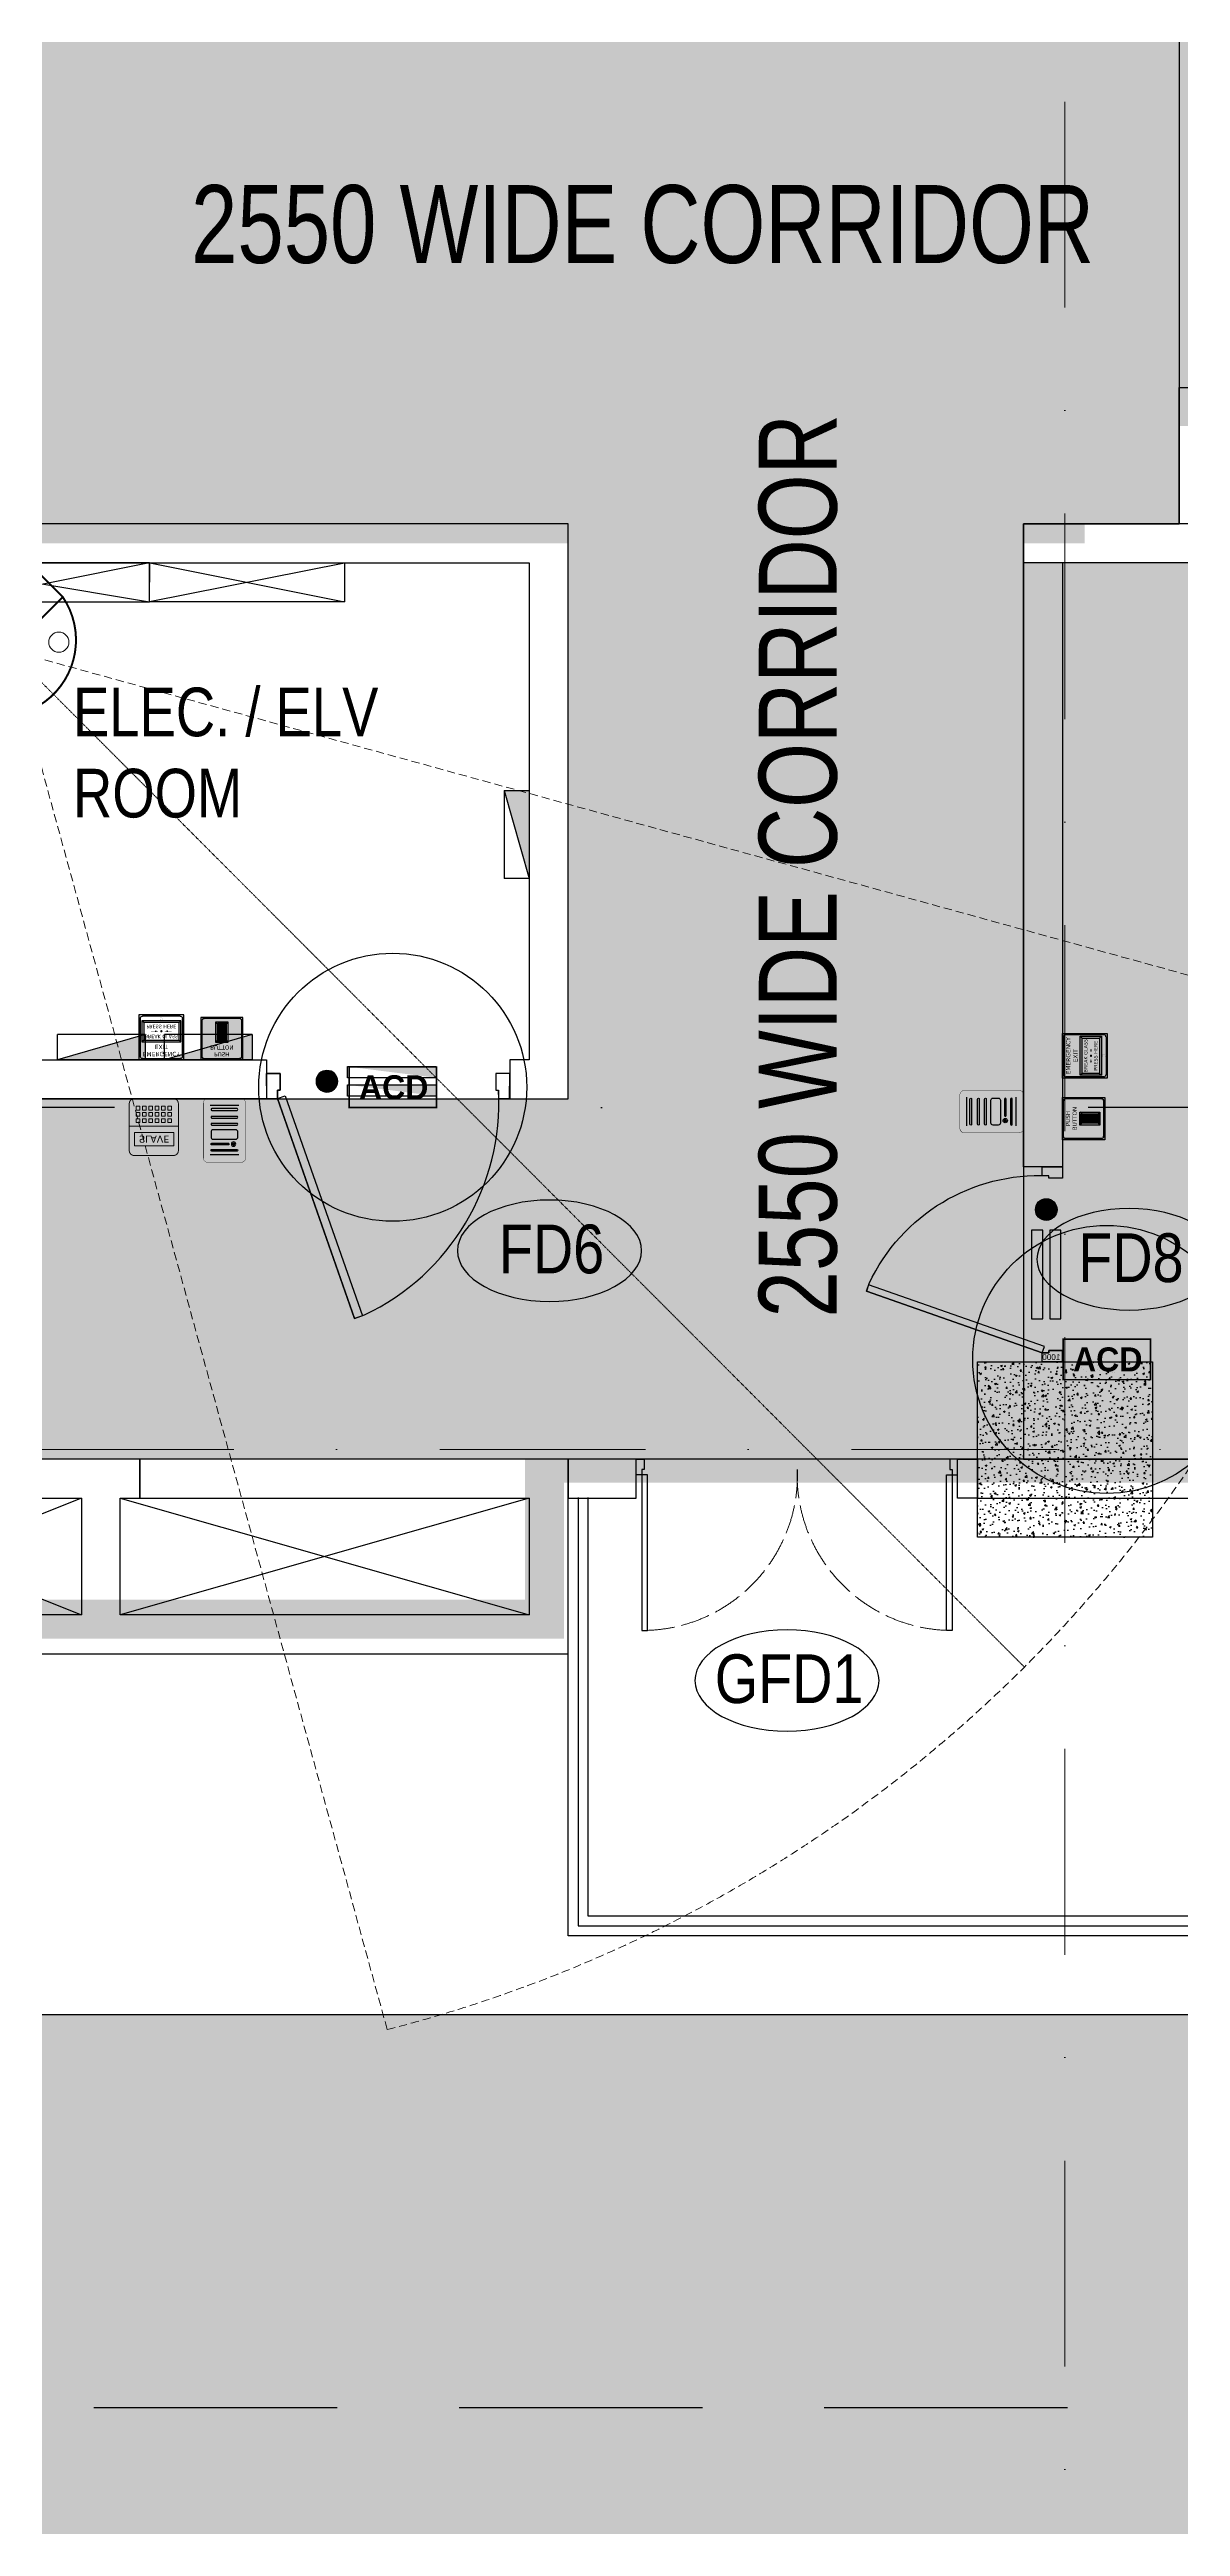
# Model space of a CAD drawing. Header units: millimetres. Extents: x 2509692 to 6766201, y 361130 to 898117.
# Drawn here: x 2589296 to 2595103, y 720265 to 732978 of the extents above; entities that cross this region are included whole.
import ezdxf
from ezdxf.enums import TextEntityAlignment as Align

# ---------------------------------------------------------------- set-up
doc = ezdxf.new("R2010")
doc.units = ezdxf.units.MM
doc.header["$LTSCALE"] = 100
for name, pattern in [('( Hidden )', [0.375, 0.25, -0.125]), ('01.MAIN DRAWING_NW$0$(X-REF)S12-200-HIDDEN', [0.375, 0.25, -0.125]), ('01.NW_MACHINES$0$DASHED', [0.75, 0.5, -0.25]), ('AUDIT_I_191030115539-19', [0]), ('CONTINOUS', [0]), ('DASHDOT', [1, 0.5, -0.25, 0, -0.25]), ('DD Cargo Road$0$X-DIAL-Phase 3A-Master Airfield Layout_South & ECT$0$DASHDOT2', [12.7, 6.35, -3.175, 0, -3.175]), ('HIDDEN', [0.375, 0.25, -0.125]), ('LOWER BASEMENT PLAN-EAST SIDE$0$ACAD_ISO02W100', [15, 12, -3]), ('PAMIR A_GROUND FLOOR GRID$0$DGN Style 4', [21.138408, 10.562602, -5.281301, 0.013203, -5.281301])]:
    doc.linetypes.add(name, pattern=pattern)
doc.layers.get('0').update_dxf_attribs({"color": 8})
for name, color, linetype in [('A-DRIVEWAY ARROWS', 8, 'AUDIT_I_191030115539-19'), ('A-P-WALL', 8, 'Continuous'), ('A-Text', 8, 'Continuous'), ('A_CUTOUT', 8, 'Continuous'), ('A_DOOR', 8, 'Continuous'), ('A_DOORS', 8, 'Continuous'), ('A_STAIRCASE DIM', 8, 'Continuous'), ('A_TEXT 200', 8, 'Continuous'), ('A_Travel length', 8, 'Continuous'), ('A_wall', 8, 'Continuous'), ('ACD', 220, 'Continuous'), ('ACS-DOOR', 1, 'Continuous'), ('D-TEXT', 8, 'Continuous'), ('Door', 8, 'Continuous'), ('DRIVEWAY', 8, 'HIDDEN'), ('DW-NO', 8, 'Continuous'), ('EL-Elect DB', 8, 'Continuous'), ('GLASS EDGE', 8, 'Continuous'), ('MEP_ELECTRICAL', 8, 'Continuous'), ('PAMIR A_GROUND FLOOR GRID$0$Columns 8.4 x 8.4 MT. GRID', 8, 'Continuous'), ('RAMP', 8, 'Continuous'), ('RS485 CABLE', 14, 'Continuous'), ('SECTION LINES', 8, 'Continuous'), ('slope line', 8, 'Continuous'), ('STAIRCASE ARROW', 8, 'Continuous')]:
    doc.layers.add(name, color=color, linetype=linetype)
for name, color, linetype, lineweight in [('A-WALL', 8, 'Continuous', 30), ('AC-ZONING LINE', 8, 'Continuous', 15), ('ALIGN', 8, 'Continuous', 20), ('CAMERA', 5, 'Continuous', 20), ('CAMERA RANGE', 2, '01.MAIN DRAWING_NW$0$(X-REF)S12-200-HIDDEN', 20), ('HACTH', 8, 'Continuous', 5), ('HATCH', 8, 'Continuous', 5), ('PAMIR A_GROUND FLOOR GRID$0$A_GRID 8.4 x 8.4 MT.', 8, 'PAMIR A_GROUND FLOOR GRID$0$DGN Style 4', 0)]:
    doc.layers.add(name, color=color, linetype=linetype, lineweight=lineweight)
doc.styles.add('Annotative', font='arial.ttf')
doc.styles.add('ARIAL', font='arial.ttf')
doc.styles.add('CG', font='GOTHIC.TTF', dxfattribs={"width": 0.8})
doc.styles.add('DIM_200', font='swissc.ttf', dxfattribs={"height": 400})
doc.styles.add('MtXpl_Century_Gothic', font='GOTHICB.TTF')
doc.styles.add('TEXT-50', font='swissc.ttf', dxfattribs={"height": 100})
doc.styles.add('V', font='verdana.ttf')
pattern_1 = [(0, (-3035710.2255, -862793.3746), (0, 6.985), [5.08, -1.905]), (90, (-3035710.2255, -862793.3746), (-6.985, 4e-16), [5.08, -1.905])]

# ---------------------------------------------------------------- blocks, each defined once
blk = doc.blocks.new('ghkhgk')
at = {"layer": 'A-DRIVEWAY ARROWS', "linetype": '( Hidden )', "lineweight": -2, "ltscale": 50}
blk.add_line((3610024, 1669551), (3559463, 1669551), dxfattribs=at)
blk = doc.blocks.new('A$C7f0d5cc6')
at = {"layer": 'SECTION LINES', "linetype": 'DASHDOT', "ltscale": 100}
blk.add_line((119786, -153146), (5436, -153146), dxfattribs=at)
blk = doc.blocks.new('PAMIR A_GROUND FLOOR GRID')
at = {"layer": 'PAMIR A_GROUND FLOOR GRID$0$A_GRID 8.4 x 8.4 MT.'}
for p, q in [((2594510.2, 882793.4), (2594510.2, 680593.4)), ((2515201.8, 725793.4), (2648618.7, 725793.4))]:
    blk.add_line(p, q, dxfattribs=at)
blk = doc.blocks.new('A$C5d815a77')
at = {"layer": 'PAMIR A_GROUND FLOOR GRID$0$A_GRID 8.4 x 8.4 MT.'}
blk.add_blockref('PAMIR A_GROUND FLOOR GRID', (0, 0), dxfattribs=at)
blk = doc.blocks.new('PAMIR A_GROUND FLOOR GRID$0$gfhjd')
at = {"layer": 'PAMIR A_GROUND FLOOR GRID$0$Columns 8.4 x 8.4 MT. GRID', "transparency": 33554505}
h = blk.add_hatch(dxfattribs=at)
h.set_pattern_fill('AR-CONC', color=8, scale=0.5)
h.set_pattern_definition([(50, (2668641.195, 1117441.09), (91.092334, -7.969543), [9.525, -104.775]), (355, (2668641.2, 1117441.09), (-17.62171, 95.52842), [7.62, -83.82029]), (100.451445, (2668648.79, 1117440.43), (73.470624, 87.558876), [8.095004, -89.04512]), (46.1842, (2668641.2, 1117466.49), (135.53952, -21.02116), [14.2875, -157.1625]), (96.63556, (2668652.49, 1117464.74), (118.70207, 123.71306), [12.14251, -133.5678]), (351.18415, (2668641.2, 1117466.49), (118.70207, 123.71306), [11.42998, -125.72987]), (21, (2668653.895, 1117460.14), (75.807196, -51.1326), [9.525, -104.775]), (326, (2668653.9, 1117460.14), (30.901014, 92.09398), [7.62, -83.82]), (71.451445, (2668660.21, 1117455.88), (106.70821, 40.961384), [8.095004, -89.04497]), (37.5, (2668641.195, 1117441.09), (1.544302, 42.2775194), [0, -82.804, 0, -85.09, 0, -84.1375]), (7.5, (2668641.195, 1117441.09), (33.409831, 50.090287), [0, -48.514, 0, -80.899, 0, -32.0675]), (327.5, (2668612.874, 1117441.09), (67.795298, -2.864372), [0, -31.75, 0, -99.06, 0, -131.445]), (317.5, (2668600.174, 1117441.09), (74.06459, 12.713246), [0, -41.275, 0, -65.786, 0, -93.345])])
h.paths.add_polyline_path([(2555360, 1057637), (2556260, 1057637), (2556260, 1056737), (2555361, 1056737)])
at = {"layer": 'PAMIR A_GROUND FLOOR GRID$0$Columns 8.4 x 8.4 MT. GRID', "lineweight": 30}
blk.add_lwpolyline([(2555361, 1057637), (2556260, 1057637), (2556260, 1056737), (2555361, 1056737)], close=True, dxfattribs=at)
blk = doc.blocks.new('A$C8c9960d7')
at = {"layer": 'PAMIR A_GROUND FLOOR GRID$0$Columns 8.4 x 8.4 MT. GRID'}
blk.add_blockref('PAMIR A_GROUND FLOOR GRID$0$gfhjd', (38700, -331394), dxfattribs=at)
blk = doc.blocks.new('DB')
at = {"layer": 'EL-Elect DB', "color": 4}
for p, q in [((-451, 0), (0, -130)), ((-451, 0), (0, 0)), ((-451, -130), (0, -130))]:
    blk.add_line(p, q, dxfattribs=at)
for points in [[(-451, 0), (-451, -130)], [(0, -130), (0, 0)]]:
    blk.add_lwpolyline(points, dxfattribs=at)
at = {"layer": 'EL-Elect DB'}
blk.add_solid([(-450, 0), (-451, -130), (0, -130)], dxfattribs=at)
blk = doc.blocks.new('ghkmfjtdj')
at = {"layer": 'A_DOORS', "linetype": 'ByBlock', "ltscale": 0.03, "elevation": 0}
blk.add_lwpolyline([(191575, 213276), (191644, 213276), (191644, 213193), (191631, 213193), (191631, 213152), (191576, 213152), (191575, 213276)], dxfattribs=at)
blk.add_lwpolyline([(192776, 213276), (192775, 213152), (192720, 213152), (192720, 213193), (192707, 213193), (192707, 213276), (192776, 213276), (192707, 213276), (192707, 213193), (192720, 213193), (192720, 213152), (192682, 213166), (192302, 212082), (192341, 212068), (192720, 213152), (192341, 212068), (192292, 212086, -0.304264), (191631, 213193, 0.027092)], format="xyb", dxfattribs=at)
blk = doc.blocks.new('BASEMENT CORE')
at = {"layer": 'A_CUTOUT', "ltscale": 8}
for points in [[(2572060, 837844), (2574160, 838443)], [(2574160, 837844), (2572060, 838443)], [(2574360, 837844), (2575860, 838443)], [(2575860, 837844), (2574360, 838443)]]:
    blk.add_lwpolyline(points, dxfattribs=at)
at = {"layer": 'A_wall', "ltscale": 8}
for points in [[(2580385, 838643), (2571860, 838643), (2571860, 837644), (2574060, 837644), (2574060, 837844), (2572060, 837844), (2572060, 838443), (2574160, 838443), (2574160, 837844), (2574060, 837844), (2574060, 837644), (2580385, 837644)], [(2575860, 837844), (2574360, 837844), (2574360, 838443), (2575860, 838443), (2575860, 837844)]]:
    blk.add_lwpolyline(points, dxfattribs=at)
at = {"layer": 'A_wall', "lineweight": -3}
for points in [[(2576110, 833044), (2572060, 833044), (2572060, 835594), (2572160, 835594), (2572160, 835794), (2571860, 835794), (2571860, 832844), (2576110, 832844)], [(2576110, 835594), (2573410, 835594), (2573410, 835794), (2576110, 835794)]]:
    blk.add_lwpolyline(points, dxfattribs=at)
at = {"layer": 'MEP_ELECTRICAL', "color": 1}
for points in [[(2575010, 833044), (2575210, 833044), (2575210, 833743), (2575010, 833743), (2575010, 833244), (2574010, 833244), (2574010, 833044), (2575010, 833044), (2575010, 833044)], [(2575010, 833743), (2575210, 833044), (2574010, 833244), (2574010, 833044), (2575010, 833244), (2575210, 833743)], [(2573009, 833045), (2574010, 833244), (2574009, 833044), (2573009, 833244)]]:
    blk.add_lwpolyline(points, dxfattribs=at)
blk.add_lwpolyline([(2573009, 833244), (2574010, 833244), (2574010, 833044), (2573009, 833044)], close=True, dxfattribs=at)
at = {"layer": 'A_DOORS', "xscale": -1.041594794602106, "yscale": 1.041594794602106, "zscale": 1.041594794602104, "rotation": 180.0001042093603}
blk.add_blockref('ghkmfjtdj', (2372616, 1057811, 0), dxfattribs=at)
at = {"layer": 'MEP_ELECTRICAL', "xscale": -1}
for p, rotation in [((2573934, 835464), 180), ((2574483, 835464), 180), ((2572190, 834663), 270)]:
    blk.add_blockref('DB', p, dxfattribs=dict(at, rotation=rotation))
blk = doc.blocks.new('DOOR 2400')
at = {"layer": 'Door'}
for p, q in [((0, 2403), (0, 2344)), ((118, 2403), (0, 2403)), ((0, 2344), (77, 2344)), ((77, 2361), (118, 2361)), ((77, 2344), (77, 2361)), ((118, 2361), (118, 2403)), ((118, 2320), (118, 2361)), ((118, 2361), (1278, 2361)), ((1278, 2320), (118, 2320)), ((1278, 2361), (1278, 2320)), ((0, 62), (77, 62)), ((0, 3), (0, 62)), ((118, 3), (0, 3)), ((77, 62), (77, 44)), ((77, 44), (118, 44)), ((118, 86), (118, 44)), ((1278, 86), (118, 86)), ((118, 44), (1278, 44)), ((118, 44), (118, 3)), ((1278, 44), (1278, 86))]:
    blk.add_line(p, q, dxfattribs=at)
at = {"layer": 'Door', "linetype": 'LOWER BASEMENT PLAN-EAST SIDE$0$ACAD_ISO02W100', "lineweight": 18, "ltscale": 0.18}
blk.add_ellipse((118, 2360), major_axis=(-821, 821), ratio=1, start_param=2.320952, end_param=3.890192, dxfattribs=at)
at = {"layer": 'Door', "linetype": 'LOWER BASEMENT PLAN-EAST SIDE$0$ACAD_ISO02W100', "lineweight": 18, "ltscale": 0.18, "extrusion": (0, 0, -1)}
blk.add_ellipse((118, 40), major_axis=(-821, -821), ratio=1, start_param=2.320952, end_param=3.890192, dxfattribs=at)
blk = doc.blocks.new('TAG_200')
at = {"layer": 'D-TEXT'}
blk.add_ellipse((-45, 350), major_axis=(-756, 0), ratio=0.550599, dxfattribs=at)
at = {"layer": 'D-TEXT', "style": 'DIM_200'}
blk.add_attdef('DW', text='', height=400, dxfattribs=at).set_placement((433, 366), align=Align.MIDDLE_CENTER)
blk = doc.blocks.new('fgngd')
at = {"layer": 'A_DOORS', "linetype": 'ByBlock', "ltscale": 0.03, "elevation": 0}
blk.add_lwpolyline([(190176, 215393), (190176, 215497), (190130, 215497), (190130, 215463), (190118, 215463), (190118, 215393), (190176, 215393), (190118, 215393), (190118, 215463), (190130, 215463), (190130, 215497), (190097, 215486), (189782, 216389), (189814, 216400), (190130, 215497), (189814, 216400), (189774, 216386, 0.303549), (189221, 215466, -0.027092)], format="xyb", dxfattribs=at)
blk.add_lwpolyline([(189176, 215497), (189176, 215393), (189233, 215393), (189233, 215463), (189221, 215463), (189221, 215497), (189176, 215497)], dxfattribs=at)
at = {"layer": 'A-Text', "linetype": 'Continuous', "ltscale": 100, "insert": (190137, 215404, 0), "char_height": 30, "width": 758.63, "attachment_point": 1, "rotation": 90, "style": 'Annotative'}
blk.add_mtext('1000', dxfattribs=at)
blk = doc.blocks.new('A$C5f64afd4')
at = {"true_color": 0x7aafdf, "transparency": 33554521}
h = blk.add_hatch(color=143, dxfattribs=at)
h.dxf.hatch_style = 1
h.paths.add_polyline_path([(2585710, 737692), (2585710, 742865), (2594420, 742865), (2594420, 733518), (2595097, 733518), (2595097, 730543), (2594297, 730543), (2594297, 725743), (2583551, 725743), (2583551, 727593), (2591960, 727593), (2591960, 730543), (2571860, 730543), (2571860, 727593), (2580385, 727593), (2580385, 725743), (2572195, 725743), (2572195, 725743), (2569645, 725743), (2569645, 730543), (2568723, 730543), (2568723, 733943), (2569645, 733943), (2569646, 742865), (2578111, 742866), (2578110, 737693), (2576111, 737692), (2576111, 733943), (2587710, 733943), (2587710, 737692)])
at = {"layer": 'HATCH', "true_color": 0x7e7cf4, "transparency": 33554521}
h = blk.add_hatch(color=171, dxfattribs=at)
h.dxf.hatch_style = 1
h.paths.add_polyline_path([(2603181, 729970), (2596297, 729970), (2596297, 730343), (2594297, 730343), (2594297, 725743), (2603181, 725743)])
blk.add_lwpolyline([(2569646, 742865), (2578111, 742866), (2578110, 737693), (2576111, 737692), (2576111, 733943), (2587710, 733943), (2587710, 737692), (2585710, 737692), (2585710, 742865), (2594420, 742865), (2594420, 733518), (2595097, 733518), (2595097, 730543), (2594297, 730543), (2594297, 725743), (2583551, 725743), (2583551, 727593), (2591960, 727593), (2591960, 730543), (2571860, 730543)])
blk.add_lwpolyline([(2603181, 729970), (2596297, 729970), (2596297, 730343), (2594297, 730343), (2594297, 725743), (2603181, 725743)], close=True)
at = {"layer": 'A-P-WALL'}
for p, q in [((2594297, 730543), (2595097, 730543)), ((2596297, 730343), (2594497, 730343)), ((2594497, 730343), (2594497, 727243)), ((2594497, 727243), (2594297, 727243))]:
    blk.add_line(p, q, dxfattribs=at)
blk.add_lwpolyline([(2595097, 731243), (2595297, 731243), (2595297, 730543), (2595097, 730543)], close=True, dxfattribs=at)
at = {"layer": 'A_wall', "lineweight": -3}
blk.add_line((2594297, 727243), (2594297, 730543), dxfattribs=at)
at = {"layer": 'A_wall'}
for points in [[(2592309, 725743), (2591960, 725743), (2591960, 725543), (2592309, 725543)], [(2593959, 725743), (2594061, 725743), (2594061, 725543), (2593959, 725543)]]:
    blk.add_lwpolyline(points, close=True, dxfattribs=at)
blk.add_lwpolyline([(2594061, 725543), (2603360, 725543), (2603360, 725743), (2594061, 725743)], dxfattribs=at)
at = {"layer": 'A_DOOR', "ltscale": 0.3, "xscale": -0.6875029849773627, "yscale": 0.6875029849773627, "zscale": 0.6875029849773607, "rotation": 90}
blk.add_blockref('DOOR 2400', (2593961, 725743), dxfattribs=at)
at = {"layer": 'A_DOORS', "xscale": -1, "rotation": 90}
blk.add_blockref('fgngd', (2809891, 916419, 0), dxfattribs=at)
at = {"layer": 'A_wall', "rotation": 180}
blk.add_blockref('BASEMENT CORE', (5163820, 1563387), dxfattribs=at)
at = {"layer": 'DW-NO'}
ref = blk.add_blockref('TAG_200', (2594811, 726550), dxfattribs=dict(at, xscale=-0.625, yscale=0.625, zscale=0.625))
ref.add_attrib('DW', 'FD8', dxfattribs={"layer": 'D-TEXT', "height": 250, "style": 'DIM_200'}).set_placement((2594849, 726777), align=Align.MIDDLE_CENTER)
ref = blk.add_blockref('TAG_200', (2593055, 724388), dxfattribs=dict(at, xscale=-0.625, yscale=0.625, zscale=0.625))
ref.add_attrib('DW', 'GFD1', dxfattribs={"layer": 'D-TEXT', "height": 250, "style": 'DIM_200'}).set_placement((2593094, 724616), align=Align.MIDDLE_CENTER)
at = {"layer": 'A_TEXT 200', "color": 7, "insert": (2590023, 731877), "char_height": 400, "width": 12967.44, "attachment_point": 7, "style": 'CG'}
blk.add_mtext('2550 WIDE CORRIDOR', dxfattribs=at)
at = {"layer": 'A_TEXT 200', "color": 7, "insert": (2593344, 726470), "char_height": 400, "width": 9666.08, "attachment_point": 7, "rotation": 90, "style": 'CG'}
blk.add_mtext('2550 WIDE CORRIDOR', dxfattribs=at)
at = {"layer": 'ALIGN', "color": 7, "insert": (2589417, 729033), "char_height": 250, "width": 1848.4, "attachment_point": 7, "style": 'TEXT-50'}
blk.add_mtext('\\pxql;{\\fArial|b0|i0|c0|p34;\\W0.8;ELEC. / ELV\\PROOM}', dxfattribs=at)
blk = doc.blocks.new('_Open90')
at = {"color": 0, "linetype": 'ByBlock', "lineweight": -2}
for p, q in [((0, 0), (-0.001, 0)), ((-0.0005, 0.0005), (0, 0)), ((0, 0), (-0.0005, -0.0005))]:
    blk.add_line(p, q, dxfattribs=at)
blk = doc.blocks.new('WERGE')
at = {"layer": 'RAMP', "color": 8, "linetype": 'CONTINOUS', "ltscale": 0.5}
blk.add_lwpolyline([(2602461, 840090), (2600657, 839010), (2602461, 837844)], dxfattribs=at)
at = {"layer": 'RAMP', "color": 8, "linetype": 'CONTINOUS', "ltscale": 0.5, "elevation": 0}
blk.add_lwpolyline([(2602461, 837844), (2600661, 837844), (2600661, 840090), (2602461, 840090)], close=True, dxfattribs=at)
at = {"layer": 'slope line', "color": 40, "linetype": 'Continuous'}
for q in [(2601147, 839096), (2601131, 838841)]:
    blk.add_line((2600939, 838967, 0), q, dxfattribs=at)
at = {"layer": 'slope line', "color": 40, "linetype": 'Continuous', "elevation": 0}
blk.add_lwpolyline([(2600939, 838967), (2602461, 838967)], dxfattribs=at)
at = {"layer": 'slope line', "color": 40, "linetype": 'Continuous', "xscale": -300, "yscale": 300, "zscale": 300, "rotation": 6.955428649035866e-05}
blk.add_blockref('_Open90', (2600939, 838967, 0), dxfattribs=at)
at = {"layer": 'STAIRCASE ARROW', "insert": (2603297, 839287, 0), "char_height": 250, "width": 2101.44, "attachment_point": 3, "style": 'ARIAL'}
blk.add_mtext('\\pxqc;{\\fArial Narrow|b0|i0|c0|p34;UP}', dxfattribs=at)
blk = doc.blocks.new('A$C60342115')
at = {"layer": 'A_wall'}
for p, q in [((-10950, -2497), (-10950, -250)), ((-2250, -2497, 0), (-10950, -2497, 0))]:
    blk.add_line(p, q, dxfattribs=at)
at = {"layer": 'A_wall', "color": 241, "elevation": 0}
for points in [[(-10900, -248), (-10900, -2445), (-2365, -2445)], [(-10850, -248), (-10850, -2395), (-2365, -2395)]]:
    blk.add_lwpolyline(points, dxfattribs=at)
at = {"layer": 'A_wall', "color": 241}
blk.add_arc((-2365, -2420, 0), 25, 270, 90, dxfattribs=at)
at = {"layer": 'A_wall', "xscale": -1, "rotation": 180}
blk.add_blockref('WERGE', (-2602911, 837593), dxfattribs=at)
blk = doc.blocks.new('A$C26C27EC8')
at = {"layer": 'A-WALL'}
blk.add_blockref('A$C60342115', (16800, -111800), dxfattribs=at)
blk = doc.blocks.new('SEG')
at = {"layer": 'DRIVEWAY', "linetype": 'Continuous'}
blk.add_line((3060961, 722893), (3102861, 722893), dxfattribs=at)
blk = doc.blocks.new('A$C29A2079D')
at = {"layer": 'HACTH', "true_color": 0xf7f2ee, "transparency": 33554602}
h = blk.add_hatch(dxfattribs=at)
h.set_pattern_fill('ANGLE')
h.set_pattern_definition(pattern_1)
edge = h.paths.add_edge_path()
edge.add_line((74678, -8850), (75151, -8850))
edge.add_line((75151, -8850), (75151, 5800))
edge.add_line((75151, 5800), (101366, 5800))
edge.add_arc((101366, 6300), 500, 270, 360)
edge.add_line((101866, 6300), (101866, 11000))
edge.add_arc((101366, 11000), 500, 0, 90)
edge.add_line((101366, 11500), (17750, 11500))
edge.add_arc((17750, 11000), 500, 90, 180)
edge.add_line((17250, 11000), (17250, -8850))
edge.add_line((17250, -8850), (14228, -8850))
edge.add_arc((14228, -9350), 500, 89.9998, 180)
edge.add_line((13728, -9350), (13728, -15850))
edge.add_arc((14228, -15850), 500, 180, 270)
edge.add_line((14228, -16350), (17478, -16350))
edge.add_line((17478, -16350), (17478, -50929))
edge.add_line((17478, -50929), (7978, -50929))
edge.add_arc((7978, -50429), 500, 180, 270, ccw=False)
edge.add_line((7478, -50429), (7478, -42325))
edge.add_arc((6978, -42325), 500, 0, 90.0003)
edge.add_line((6978, -41825), (3586, -41825))
edge.add_arc((3586, -42325), 500, 90.0003, 180.0017)
edge.add_line((3086, -42325), (3086, -59251))
edge.add_line((3086, -59251), (1175, -59251))
edge.add_arc((1175, -59751), 500, 90.0125, 179.9888)
edge.add_line((675, -59751), (667, -103029))
edge.add_spline(control_points=[(667, -103029), (702, -103334), (770, -103917), (1633, -104788), (2901, -104986), (3058, -105753), (3088, -105901)], knot_values=[0, 0, 0, 0, 894.923904, 1708.274926, 3539.028112, 3976.033279, 3976.033279, 3976.033279, 3976.033279], degree=3, periodic=0)
edge.add_line((3088, -105901), (3084, -120205))
edge.add_spline(control_points=[(3084, -119850), (3085, -120025), (3090, -120889), (1674, -121331), (753, -122299), (701, -122943), (677, -123229)], knot_values=[0, 0, 0, 0, 503.03039, 2487.793322, 3539.319114, 4374.600504, 4374.600504, 4374.600504, 4374.600504], degree=3, periodic=0)
edge.add_line((677, -123229), (677, -170200))
edge.add_arc((1177, -170200), 500, 180, 270)
edge.add_line((1177, -170700), (7478, -170700))
edge.add_line((7478, -170700), (90978, -170700))
edge.add_arc((90978, -170200), 500, 270, 360.0004)
edge.add_line((91478, -170200), (91477, -121044))
edge.add_line((91477, -121044), (84677, -121044))
edge.add_line((84677, -121044), (84677, -137450))
edge.add_line((84677, -137450), (74678, -137450))
edge.add_line((74678, -137450), (74678, -111850))
edge.add_arc((75178, -111850), 500, 90, 180, ccw=False)
edge.add_line((75178, -111350), (91478, -111350))
edge.add_line((91478, -111350), (91477, -50850))
edge.add_line((91477, -50850), (75178, -50850))
edge.add_arc((75178, -50350), 500, 180, 270, ccw=False)
edge.add_line((74678, -50350), (74678, -8850))
h.paths.add_polyline_path([(24751, -22800, -0.414213), (25251, -22300), (67150, -22300, -0.414214), (67650, -22800), (67650, -50850), (24751, -50850)], flags=16)
h.paths.add_polyline_path([(16978, -58350, -0.414214), (17478, -58850), (17478, -103350, -0.414213), (16978, -103850), (7978, -103850, -0.414214), (7478, -103350), (7478, -58850, -0.414214), (7978, -58350)], flags=16)
h.paths.add_polyline_path([(24550, -57648), (67378, -57648, -0.414214), (67878, -58148), (67878, -67650), (51077, -67650), (51077, -95450), (41077, -95450), (41077, -67650), (24050, -67650), (24050, -58148, -0.414213)], flags=16)
h.paths.add_polyline_path([(24278, -75150), (34278, -75150), (34278, -100850), (57877, -100850), (57877, -75150), (67878, -75150), (67878, -103850, -0.414214), (65878, -105850), (26278, -105850, -0.414214), (24278, -103850)], flags=16)
h.paths.add_polyline_path([(24751, -17250), (24751, -16350), (25178, -16350), (25178, -8850), (24751, -8850), (24751, 5800), (67650, 5800), (67650, -17250)], flags=16)
h.paths.add_polyline_path([(74677, -58850, -0.414214), (75177, -58350), (84677, -58350), (84678, -103850), (75177, -103850, -0.414214), (74677, -103350)], flags=16)
h.paths.add_polyline_path([(17477, -111850), (17477, -164729, -0.414214), (16977, -165229), (7977, -165229, -0.414214), (7477, -164729), (7477, -111350), (16977, -111350, -0.414214)], flags=16)
h.paths.add_polyline_path([(67878, -111350), (67878, -119829), (67650, -119829), (67650, -139400, -0.414214), (67150, -139900), (25251, -139900, -0.414214), (24751, -139400), (24751, -111350)], flags=16)
h.paths.add_polyline_path([(84450, -144950), (84450, -164323, -0.414213), (83950, -164823), (67528, -164823), (67528, -164550), (41474, -164550), (41474, -164979), (24627, -164979), (24628, -153350), (25178, -153350), (25178, -145850), (24751, -145850), (24751, -144950)], flags=16)
at = {"layer": 'DRIVEWAY'}
blk.add_blockref('SEG', (-3035711, -862793), dxfattribs=at)
blk = doc.blocks.new('A$C72A00BA6')
at = {"layer": 'HACTH', "true_color": 0xf7f2ee, "transparency": 33554602}
h = blk.add_hatch(dxfattribs=at)
h.set_pattern_fill('ANGLE')
h.set_pattern_definition(pattern_1)
edge = h.paths.add_edge_path()
edge.add_line((74678, -8850), (75151, -8850))
edge.add_line((75151, -8850), (75151, 5800))
edge.add_line((75151, 5800), (101366, 5800))
edge.add_arc((101366, 6300), 500, 270, 360)
edge.add_line((101866, 6300), (101866, 11000))
edge.add_arc((101366, 11000), 500, 0, 90)
edge.add_line((101366, 11500), (17750, 11500))
edge.add_arc((17750, 11000), 500, 90, 180)
edge.add_line((17250, 11000), (17250, -8850))
edge.add_line((17250, -8850), (14228, -8850))
edge.add_arc((14228, -9350), 500, 89.9998, 180)
edge.add_line((13728, -9350), (13728, -15850))
edge.add_arc((14228, -15850), 500, 180, 270)
edge.add_line((14228, -16350), (17478, -16350))
edge.add_line((17478, -16350), (17478, -50929))
edge.add_line((17478, -50929), (7978, -50929))
edge.add_arc((7978, -50429), 500, 180, 270, ccw=False)
edge.add_line((7478, -50429), (7478, -42325))
edge.add_arc((6978, -42325), 500, 0, 90.0003)
edge.add_line((6978, -41825), (3586, -41825))
edge.add_arc((3586, -42325), 500, 90.0003, 180.0017)
edge.add_line((3086, -42325), (3086, -59251))
edge.add_line((3086, -59251), (1175, -59251))
edge.add_arc((1175, -59751), 500, 90.0125, 179.9888)
edge.add_line((675, -59751), (667, -103029))
edge.add_spline(control_points=[(667, -103029), (702, -103334), (770, -103917), (1633, -104788), (2901, -104986), (3058, -105753), (3088, -105901)], knot_values=[0, 0, 0, 0, 894.923904, 1708.274926, 3539.028112, 3976.033279, 3976.033279, 3976.033279, 3976.033279], degree=3, periodic=0)
edge.add_line((3088, -105901), (3084, -120205))
edge.add_spline(control_points=[(3084, -119850), (3085, -120025), (3090, -120889), (1674, -121331), (753, -122299), (701, -122943), (677, -123229)], knot_values=[0, 0, 0, 0, 503.03039, 2487.793322, 3539.319114, 4374.600504, 4374.600504, 4374.600504, 4374.600504], degree=3, periodic=0)
edge.add_line((677, -123229), (677, -170200))
edge.add_arc((1177, -170200), 500, 180, 270)
edge.add_line((1177, -170700), (7478, -170700))
edge.add_line((7478, -170700), (90978, -170700))
edge.add_arc((90978, -170200), 500, 270, 360.0004)
edge.add_line((91478, -170200), (91477, -121044))
edge.add_line((91477, -121044), (84677, -121044))
edge.add_line((84677, -121044), (84677, -137450))
edge.add_line((84677, -137450), (74678, -137450))
edge.add_line((74678, -137450), (74678, -111850))
edge.add_arc((75178, -111850), 500, 90, 180, ccw=False)
edge.add_line((75178, -111350), (91478, -111350))
edge.add_line((91478, -111350), (91477, -50850))
edge.add_line((91477, -50850), (75178, -50850))
edge.add_arc((75178, -50350), 500, 180, 270, ccw=False)
edge.add_line((74678, -50350), (74678, -8850))
h.paths.add_polyline_path([(24751, -22800, -0.414213), (25251, -22300), (67150, -22300, -0.414214), (67650, -22800), (67650, -50850), (24751, -50850)], flags=16)
h.paths.add_polyline_path([(16978, -58350, -0.414214), (17478, -58850), (17478, -103350, -0.414213), (16978, -103850), (7978, -103850, -0.414214), (7478, -103350), (7478, -58850, -0.414214), (7978, -58350)], flags=16)
h.paths.add_polyline_path([(24550, -57648), (67378, -57648, -0.414214), (67878, -58148), (67878, -67650), (51077, -67650), (51077, -95450), (41077, -95450), (41077, -67650), (24050, -67650), (24050, -58148, -0.414213)], flags=16)
h.paths.add_polyline_path([(24278, -75150), (34278, -75150), (34278, -100850), (57877, -100850), (57877, -75150), (67878, -75150), (67878, -103850, -0.414214), (65878, -105850), (26278, -105850, -0.414214), (24278, -103850)], flags=16)
h.paths.add_polyline_path([(24751, -17250), (24751, -16350), (25178, -16350), (25178, -8850), (24751, -8850), (24751, 5800), (67650, 5800), (67650, -17250)], flags=16)
h.paths.add_polyline_path([(74677, -58850, -0.414214), (75177, -58350), (84677, -58350), (84678, -103850), (75177, -103850, -0.414214), (74677, -103350)], flags=16)
h.paths.add_polyline_path([(17477, -111850), (17477, -164729, -0.414214), (16977, -165229), (7977, -165229, -0.414214), (7477, -164729), (7477, -111350), (16977, -111350, -0.414214)], flags=16)
h.paths.add_polyline_path([(67878, -111350), (67878, -119829), (67650, -119829), (67650, -139400, -0.414214), (67150, -139900), (25251, -139900, -0.414214), (24751, -139400), (24751, -111350)], flags=16)
h.paths.add_polyline_path([(84450, -144950), (84450, -164323, -0.414213), (83950, -164823), (67528, -164823), (67528, -164550), (41474, -164550), (41474, -164979), (24627, -164979), (24628, -153350), (25178, -153350), (25178, -145850), (24751, -145850), (24751, -144950)], flags=16)
at = {"layer": 'DRIVEWAY'}
blk.add_blockref('SEG', (-3035711, -862793), dxfattribs=at)
blk = doc.blocks.new('ACD')
at = {"layer": 'ACD', "const_width": 8}
blk.add_lwpolyline([(-209, 104), (240, 104), (240, 312), (-209, 312)], close=True, dxfattribs=at)
at = {"layer": 'ACD'}
blk.add_circle((15, 208), 688, dxfattribs=at)
at = {"layer": 'ACD', "color": 7, "style": 'MtXpl_Century_Gothic'}
blk.add_text('ACD', height=123.2, dxfattribs=at).set_placement((20, 208), align=Align.MIDDLE_CENTER)
blk = doc.blocks.new('dome')
at = {"layer": 'CAMERA'}
blk.add_line((1286, 2299), (1286, -2299), dxfattribs=at)
blk.add_line((1286, 2299), (1286, -2299), dxfattribs=at)
at = {"layer": 'CAMERA', "const_width": 61.2}
blk.add_lwpolyline([(0, 2299), (1286, 2299), (1286, -2299), (0, -2299)], close=True, dxfattribs=at)
blk.add_lwpolyline([(0, 2299), (1286, 2299), (1286, -2299), (0, -2299)], close=True, dxfattribs=at)
at = {"layer": 'CAMERA', "ltscale": 100, "const_width": 61.2}
blk.add_lwpolyline([(1286, 2299, -0.826806), (1286, -2299)], format="xyb", dxfattribs=at)
at = {"layer": 'CAMERA'}
blk.add_circle((2174, 1239), 308, dxfattribs=at)
blk.add_circle((2174, 1239), 308, dxfattribs=at)
blk.add_arc((846, 0), 2341, 280.83171, 79.16829, dxfattribs=at)
blk.add_arc((846, 0), 2341, 280.83171, 79.16829, dxfattribs=at)
at = {"layer": 'CAMERA RANGE'}
blk.add_line((1281, -3), (45184, -3), dxfattribs=at)
at = {"layer": 'CAMERA RANGE', "linetype": '01.NW_MACHINES$0$DASHED', "ltscale": 5}
blk.add_lwpolyline([(1281, -3), (39261, 21604, -0.274115), (39261, -21610)], format="xyb", close=True, dxfattribs=at)
blk = doc.blocks.new('CR')
at = {"layer": 'ACS-DOOR', "color": 74}
for p, q in [((-148, 573), (148, 573)), ((-148, 67), (148, 67))]:
    blk.add_line(p, q, dxfattribs=at)
at = {"layer": 'ACS-DOOR', "color": 74, "const_width": 3.59}
blk.add_lwpolyline([(0, 0), (-172, 0, -0.414214), (-217, 45), (-217, 608, -0.414214), (-172, 653), (0, 653), (172, 653, -0.414214), (217, 608), (217, 45, -0.414214), (172, 0)], format="xyb", close=True, dxfattribs=at)
at = {"layer": 'ACS-DOOR', "color": 74}
for points in [[(-129, 538, 1), (-129, 520), (129, 520, 1), (129, 538)], [(-129, 475, 1), (-129, 457), (40, 457, 1), (40, 475)], [(116, 319), (-116, 319, -0.414214), (-138, 341), (-138, 393, -0.414214), (-116, 416), (116, 416, -0.414214), (138, 393), (138, 341, -0.414214)], [(-129, 253, -1), (-129, 271), (129, 271, -1), (129, 253)], [(-129, 181, -1), (-129, 199), (129, 199, -1), (129, 181)], [(-129, 102, -1), (-129, 120), (129, 120, -1), (129, 102)]]:
    blk.add_lwpolyline(points, format="xyb", close=True, dxfattribs=at)
at = {"layer": 'ACS-DOOR', "color": 90, "const_width": 15.3}
blk.add_lwpolyline([(86, 466, 1), (101, 466, 1)], format="xyb", close=True, dxfattribs=at)
at = {"layer": 'ACS-DOOR', "color": 230}
blk.add_circle((93, 466), 22.4, dxfattribs=at)
blk = doc.blocks.new('PB')
at = {"layer": 'ACS-DOOR', "ltscale": 1000, "transparency": 33554508}
h = blk.add_hatch(color=7, dxfattribs=at)
h.dxf.hatch_style = 1
h.set_gradient(color1=(209, 156, 199), color2=(173, 221, 247))
edge = h.paths.add_edge_path()
edge.add_spline(control_points=[(205, 401), (205, 410), (199, 416)], knot_values=[1, 1, 1, 1.785398, 1.785398, 1.785398], weights=[1, 0.92388, 1], degree=2, periodic=0)
edge.add_spline(control_points=[(199, 416), (192, 422), (183, 422)], knot_values=[1.785398, 1.785398, 1.785398, 2.570796, 2.570796, 2.570796], weights=[1, 0.92388, 1], degree=2, periodic=0)
edge.add_spline(control_points=[(183, 422), (0, 422), (-183, 422)], knot_values=[2.570796, 2.570796, 2.570796, 3.570796, 3.570796, 3.570796], weights=[1, 1, 1], degree=2, periodic=0)
edge.add_spline(control_points=[(-183, 422), (-192, 422), (-199, 416), (-205, 410), (-205, 401)], knot_values=[3.570796, 3.570796, 3.570796, 4.356194, 4.356194, 5.141593, 5.141593, 5.141593], weights=[1, 0.92388, 1, 0.92388, 1], degree=2, periodic=0)
edge.add_spline(control_points=[(-205, 401), (-205, 217), (-205, 34)], knot_values=[5.141593, 5.141593, 5.141593, 6.141593, 6.141593, 6.141593], weights=[1, 1, 1], degree=2, periodic=0)
edge.add_spline(control_points=[(-205, 34), (-205, 25), (-199, 18), (-192, 12), (-183, 12)], knot_values=[6.141593, 6.141593, 6.141593, 6.926991, 6.926991, 7.712389, 7.712389, 7.712389], weights=[1, 0.92388, 1, 0.92388, 1], degree=2, periodic=0)
edge.add_spline(control_points=[(-183, 12), (0, 12), (183, 12)], knot_values=[7.712389, 7.712389, 7.712389, 8.712389, 8.712389, 8.712389], weights=[1, 1, 1], degree=2, periodic=0)
edge.add_spline(control_points=[(183, 12), (192, 12), (199, 18)], knot_values=[8.712389, 8.712389, 8.712389, 9.497787, 9.497787, 9.497787], weights=[1, 0.92388, 1], degree=2, periodic=0)
edge.add_spline(control_points=[(199, 18), (205, 25), (205, 34)], knot_values=[9.497787, 9.497787, 9.497787, 10.283185, 10.283185, 10.283185], weights=[1, 0.92388, 1], degree=2, periodic=0)
edge.add_spline(control_points=[(205, 34), (205, 217), (205, 401)], knot_values=[0, 0, 0, 1, 1, 1], weights=[1, 1, 1], degree=2, periodic=0)
h.paths.add_polyline_path([(66, 255), (66, 49), (-66, 49), (-66, 255)], flags=16)
h.paths.add_polyline_path([(48, 237), (48, 67), (-48, 67), (-48, 237)], flags=0)
h.paths.add_polyline_path([(-91, 346), (91, 346), (91, 411), (-91, 411)], flags=24)
h.paths.add_polyline_path([(-132, 276), (132, 276), (132, 341), (-132, 341)], flags=24)
at = {"layer": 'ACS-DOOR', "ltscale": 1000, "true_color": 0xeae6dc, "transparency": 33554572}
h = blk.add_hatch(color=254, dxfattribs=at)
h.dxf.hatch_style = 1
h.set_gradient(color1=(206, 204, 230), color2=(192, 192, 192))
h.paths.add_polyline_path([(-48, 237), (48, 237), (66, 255), (-66, 255)])
h.paths.add_polyline_path([(-66, 49), (-48, 49), (-48, 67)], flags=17)
h.paths.add_polyline_path([(48, 67), (-48, 67), (-66, 49), (66, 49)])
h.paths.add_polyline_path([(66, 255), (48, 255), (48, 237)])
at = {"layer": 'ACS-DOOR', "ltscale": 1000, "true_color": 0x9898cc, "transparency": 33554572}
h = blk.add_hatch(color=253, dxfattribs=at)
h.dxf.hatch_style = 1
h.set_gradient(color1=(255, 255, 255), color2=(128, 128, 128))
h.paths.add_polyline_path([(-48, 67), (48, 67), (48, 237), (-48, 237)])
at = {"layer": 'ACS-DOOR', "color": 8}
for p, q in [((-48, 237), (-66, 255)), ((48, 237), (66, 255)), ((-48, 67), (-66, 49)), ((-48, 237), (48, 237)), ((-48, 67), (-48, 237)), ((48, 67), (-48, 67)), ((48, 237), (48, 67)), ((48, 67), (66, 49))]:
    blk.add_line(p, q, dxfattribs=at)
at = {"layer": 'ACS-DOOR', "color": 7}
for points in [[(217, 0), (-217, 0), (-217, 434), (217, 434)], [(66, 49), (-66, 49), (-66, 255), (66, 255)]]:
    blk.add_lwpolyline(points, close=True, dxfattribs=at)
at = {"layer": 'ACS-DOOR', "color": 8}
blk.add_rational_spline([(205, 34), (205, 217), (205, 401), (205, 410), (199, 416), (192, 422), (183, 422), (0, 422), (-183, 422), (-192, 422), (-199, 416), (-205, 410), (-205, 401), (-205, 217), (-205, 34), (-205, 25), (-199, 18), (-192, 12), (-183, 12), (0, 12), (183, 12), (192, 12), (199, 18), (205, 25), (205, 34)], [1, 1, 1, 0.923879532511, 1, 0.923879532511, 1, 1, 1, 0.923879532511, 1, 0.923879532511, 1, 1, 1, 0.923879532511, 1, 0.923879532511, 1, 1, 1, 0.923879532511, 1, 0.923879532511, 1], degree=2, knots=[0, 0, 0, 1, 1, 1.785398, 1.785398, 2.570796, 2.570796, 3.570796, 3.570796, 4.356194, 4.356194, 5.141593, 5.141593, 6.141593, 6.141593, 6.926991, 6.926991, 7.712389, 7.712389, 8.712389, 8.712389, 9.497787, 9.497787, 10.283185, 10.283185, 10.283185], dxfattribs=at)
at = {"layer": 'ACS-DOOR', "color": 7, "style": 'V'}
for s, p in [('BUTTON', (0, 309)), ('PUSH', (0, 378))]:
    blk.add_text(s, height=41.9, dxfattribs=at).set_placement(p, align=Align.MIDDLE_CENTER)
blk = doc.blocks.new('EBG')
at = {"layer": 'ACS-DOOR', "color": 11, "true_color": 0xf27172}
for p, q in [((-346, 0), (-346, 691)), ((-346, 691), (346, 691)), ((-327, 54), (-327, 638)), ((-301, 90), (-301, 417)), ((-301, 417), (301, 417)), ((-272, 389), (-301, 417)), ((-292, 672), (292, 672)), ((272, 389), (301, 417)), ((301, 417), (301, 90)), ((327, 638), (327, 54)), ((346, 691), (346, 0)), ((346, 0), (-346, 0)), ((-272, 118), (-301, 90)), ((301, 90), (-301, 90)), ((292, 19), (-292, 19)), ((272, 118), (301, 90))]:
    blk.add_line(p, q, dxfattribs=at)
blk.add_lwpolyline([(272, 118), (-272, 118), (-272, 389), (272, 389)], close=True, dxfattribs=at)
at = {"layer": 'ACS-DOOR', "color": 7, "const_width": 3.46}
for points in [[(-100, 251), (-158, 251)], [(100, 251), (158, 251)]]:
    blk.add_lwpolyline(points, dxfattribs=at)
at = {"layer": 'ACS-DOOR', "color": 11, "true_color": 0xf27172, "const_width": 0.346}
for points in [[(0, 77, 1), (0, 31, 1), (0, 77, 1)], [(0, 74, 1), (0, 34, 1), (0, 74, 1)], [(0, 68, 1), (0, 40, 1), (0, 68, 1)]]:
    blk.add_lwpolyline(points, format="xyb", dxfattribs=at)
at = {"layer": 'ACS-DOOR', "color": 7, "const_width": 17.3}
blk.add_lwpolyline([(-9, 251, 1), (9, 251, 1)], format="xyb", close=True, dxfattribs=at)
at = {"layer": 'ACS-DOOR', "color": 11, "true_color": 0xf27172}
for centre, start, end in [((-292, 638), 90, 180), ((292, 638), 0, 90), ((-292, 54), 180, 270), ((292, 54), 270, 0)]:
    blk.add_arc(centre, 34.6, start, end, dxfattribs=at)
at = {"layer": 'ACS-DOOR', "color": 7}
for points in [[(-100, 264), (-47, 251), (-100, 238)], [(100, 264), (47, 251), (100, 238)]]:
    blk.add_solid(points, dxfattribs=at)
at = {"layer": 'ACS-DOOR', "color": 1, "style": 'V'}
for s, p in [('EMERGENCY', (0, 603)), ('EXIT', (0, 492))]:
    blk.add_text(s, height=66.7, dxfattribs=at).set_placement(p, align=Align.MIDDLE_CENTER)
at = {"layer": 'ACS-DOOR', "color": 7, "style": 'V'}
for s, height, p in [('BREAK GLASS', 54.08, (0, 332)), ('PRESS HERE', 54.1, (0, 178))]:
    blk.add_text(s, height=height, dxfattribs=at).set_placement(p, align=Align.MIDDLE_CENTER)
blk = doc.blocks.new('2D-SLAVE')
at = {"layer": 'ACS-DOOR', "color": 4, "lineweight": 0, "const_width": 10}
blk.add_lwpolyline([(252, 50), (252, 533, 0.414214), (202, 583), (-202, 583, 0.414214), (-252, 533), (-252, 50, 0.414214), (-202, 0), (202, 0, 0.414214)], format="xyb", close=True, dxfattribs=at)
blk.add_lwpolyline([(-252, 281), (252, 281)], dxfattribs=at)
at = {"layer": 'ACS-DOOR', "color": 4, "lineweight": 0}
blk.add_lwpolyline([(205, 347), (205, 484), (-200, 484), (-200, 347)], close=True, dxfattribs=at)
at = {"layer": 'ACS-DOOR', "color": 8, "lineweight": 0}
for points in [[(-144, 205), (-144, 244), (-180, 244), (-180, 205)], [(-144, 141), (-144, 180), (-180, 180), (-180, 141)], [(-144, 77), (-144, 116), (-180, 116), (-180, 77)], [(-79, 205), (-79, 244), (-115, 244), (-115, 205)], [(-79, 141), (-79, 180), (-115, 180), (-115, 141)], [(-79, 77), (-79, 116), (-115, 116), (-115, 77)], [(-14, 205), (-14, 244), (-50, 244), (-50, 205)], [(-14, 141), (-14, 180), (-50, 180), (-50, 141)], [(-14, 77), (-14, 116), (-50, 116), (-50, 77)], [(50, 205), (50, 244), (14, 244), (14, 205)], [(50, 141), (50, 180), (14, 180), (14, 141)], [(50, 77), (50, 116), (14, 116), (14, 77)], [(115, 205), (115, 244), (79, 244), (79, 205)], [(115, 141), (115, 180), (79, 180), (79, 141)], [(115, 77), (115, 116), (79, 116), (79, 77)], [(180, 205), (180, 244), (144, 244), (144, 205)], [(180, 141), (180, 180), (144, 180), (144, 141)], [(180, 77), (180, 116), (144, 116), (144, 77)]]:
    blk.add_lwpolyline(points, close=True, dxfattribs=at)
at = {"layer": 'ACS-DOOR', "color": 7, "style": 'V'}
blk.add_text('SLAVE', height=71.3, dxfattribs=at).set_placement((3, 415), align=Align.MIDDLE_CENTER)
blk = doc.blocks.new('S-D')
at = {"layer": 'ACS-DOOR', "lineweight": 25, "transparency": 33554572}
h = blk.add_hatch(color=256, dxfattribs=at)
h.dxf.hatch_style = 1
edge = h.paths.add_edge_path()
edge.add_arc((-667, 151), 111, 0, 360)
at = {"layer": 'ACS-DOOR', "color": 1, "lineweight": 25}
blk.add_lwpolyline([(456, 302), (-456, 302), (-456, 187), (456, 187)], close=True, dxfattribs=at)
at = {"layer": 'ACS-DOOR', "color": 7, "lineweight": 25}
blk.add_lwpolyline([(456, 115), (-456, 115), (-456, 0), (456, 0)], close=True, dxfattribs=at)
at = {"layer": 'ACS-DOOR', "lineweight": 25}
blk.add_circle((-667, 151), 111, dxfattribs=at)
at = {"layer": 'ACS-DOOR', "color": 9, "true_color": 0xd19cc7, "transparency": 33554559}
for points in [[(456, 302), (-456, 187), (456, 187)], [(456, 115), (-456, 0), (456, 0)]]:
    blk.add_solid(points, dxfattribs=at)

msp = doc.modelspace()

# ---------------------------------------------------------------- hatches: boundary and pattern name
at = {"transparency": 33554687}
h = msp.add_hatch(color=9, dxfattribs=at)
h.dxf.hatch_style = 1
h.paths.add_polyline_path([(2526244.6246, 874293.3746), (2637575.8264, 874293.3746), (2637575.8264, 692093.3746), (2526244.6246, 692093.3746)], flags=16)
h.paths.add_polyline_path([(2525844.6246, 874693.3746), (2637975.8264, 874693.3746), (2637975.8264, 691693.3746), (2525844.6246, 691693.3746)])

# ---------------------------------------------------------------- linework, layer by layer
at = {"layer": 'A_Travel length', "linetype": 'DD Cargo Road$0$X-DIAL-Phase 3A-Master Airfield Layout_South & ECT$0$DASHDOT2', "const_width": 300}
msp.add_lwpolyline([(2581230.1319, 718931.2911), (2605778.4581, 723192.8611), (2605778.4581, 740033.7834), (2602675.1743, 740021.6835)], dxfattribs=at)
at = {"layer": 'AC-ZONING LINE', "color": 3, "const_width": 200}
msp.add_lwpolyline([(2553190.8998, 725785.8672), (2560417.7949, 725801.6639), (2560418.0374, 724469.7217), (2560351.7861, 724469.1156), (2560351.7861, 724469.1156), (2560348.4434, 724469.8225), (2560371.6498, 731148.4938), (2569322.1643, 731146.623), (2569299.0319, 733607.5494), (2560819.0991, 733607.5494), (2560819.0992, 742143.3743), (2568294.8719, 742146.7543), (2568409.6336, 742146.7543), (2569645.9249, 742146.613), (2569645.9184, 730542.873), (2576111.0046, 730528.9871), (2576111.4813, 737857.7654), (2587710.9067, 737871.7907), (2587710.9005, 730543.3904), (2594510.5981, 730542.9751), (2594420.092, 742196.5813), (2594420.092, 742196.5813), (2590364.024, 742194.7747), (2590291.1063, 764764.7179)], dxfattribs=at)
at = {"layer": 'AC-ZONING LINE', "color": 6, "const_width": 200}
msp.add_lwpolyline([(2637586.3208, 700964.7179), (2637580.0368, 733743.3762), (2610388.3183, 733664.7179), (2610388.3183, 742577.4237), (2602757.5655, 742609.3288), (2602757.5655, 733696.623), (2595187.5601, 733696.6631), (2595175.5423, 731146.623), (2603238.3449, 731146.623), (2603238.3449, 725721.7464), (2591838.3411, 725721.7464), (2591838.3411, 724921.9859), (2583313.3246, 724921.9859), (2583313.3399, 723071.743), (2580263.3627, 723071.7055), (2580263.3399, 724922.0313), (2571738.3234, 724922.0313)], dxfattribs=at)

# ---------------------------------------------------------------- block references
for name, p in [('A$C5d815a77', (0, 0)), ('A$C7f0d5cc6', (2519844.6246, 880693.3746)), ('A$C8c9960d7', (0, 0)), ('A$C5f64afd4', (0, 0))]:
    msp.add_blockref(name, p)
at = {"layer": 'A-DRIVEWAY ARROWS'}
msp.add_blockref('ghkhgk', (-1000500, -948677.0998), dxfattribs=at)
at = {"layer": 'A_STAIRCASE DIM'}
msp.add_blockref('A$C26C27EC8', (2586110.2255, 837593.3746), dxfattribs=at)
at = {"layer": 'ACD'}
for p in [(2591043.5165, 727443.7471), (2594709.8276, 726047.051)]:
    msp.add_blockref('ACD', p, dxfattribs=at)
at = {"layer": 'ACS-DOOR', "color": 241, "true_color": 0xf7abae, "yscale": 0.5, "zscale": 0.5}
for name, p, xscale, rotation in [('PB', (2590181.2676, 728010.2646), -0.5, 180), ('S-D', (2591054.2342, 727757.993), -0.5, 180), ('CR', (2593970.9138, 727527.0464), 0.5, 270), ('PB', (2594714.5904, 727491.052), 0.5, 90), ('2D-SLAVE', (2589831.9665, 727593.1097), -0.5, 180), ('CR', (2590194.6637, 727593.1097), -0.5, 180), ('S-D', (2594338.8203, 726690.5079), 0.5, 270)]:
    msp.add_blockref(name, p, dxfattribs=dict(at, xscale=xscale, rotation=rotation))
at = {"layer": 'CAMERA', "yscale": 0.168, "zscale": 0.168}
for p, xscale, rotation in [((2602893.2604, 729526.2252), -0.168, 20.44743546363089), ((2588938.7036, 730047.962), 0.168, 314.9570111299028)]:
    msp.add_blockref('dome', p, dxfattribs=dict(at, xscale=xscale, rotation=rotation))
at = {"layer": 'DRIVEWAY', "color": 2}
msp.add_blockref('A$C29A2079D', (2535710.5981, 862793.3762), dxfattribs=at)
at = {"layer": 'DW-NO'}
ref = msp.add_blockref('TAG_200', (2591835.6428, 726594.1533), dxfattribs=dict(at, xscale=-0.625, yscale=0.625, zscale=0.625))
ref.add_attrib('DW', 'FD6', dxfattribs={"layer": 'D-TEXT', "height": 250, "style": 'DIM_200'}).set_placement((2591873.9545, 726822.0165), align=Align.MIDDLE_CENTER)
at = {"layer": 'GLASS EDGE'}
msp.add_blockref('A$C72A00BA6', (2535710.5981, 862793.3762), dxfattribs=at)
at = {"layer": 'RS485 CABLE', "yscale": 0.3325909333983404, "zscale": 0.3325909333983404}
for p, xscale, rotation in [((2589870.7987, 728023.0034), -0.3325909333983404, 180), ((2594727.3804, 727813.5306), 0.3325909333983404, 90)]:
    msp.add_blockref('EBG', p, dxfattribs=dict(at, xscale=xscale, rotation=rotation))

doc.saveas('drawing.dxf')
